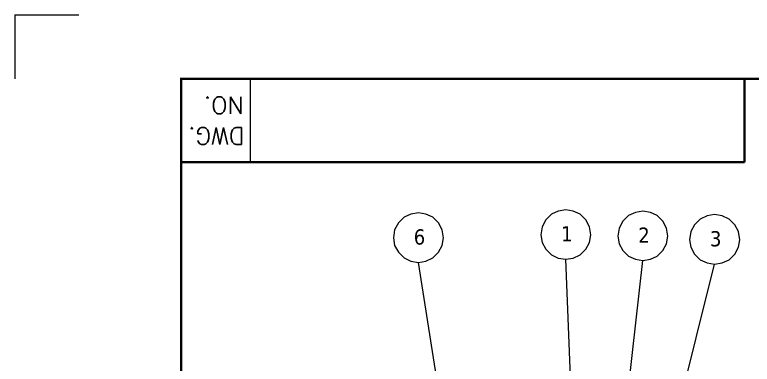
# Model space of a CAD drawing. Header units: millimetres. Extents: x 89051 to 218395, y -330386 to -125649.
# Drawn here: x 96943 to 98762, y -126510 to -125649 of the extents above; entities that cross this region are included whole.
import ezdxf

# ---------------------------------------------------------------- set-up
doc = ezdxf.new("R2010")
doc.units = ezdxf.units.MM
doc.header["$LTSCALE"] = 13
doc.layers.add('1', color=4, linetype='Continuous')
doc.layers.add('2', color=3, linetype='Continuous')
doc.layers.add('paper', color=254, linetype='Continuous', plot=False)
doc.layers.add('铁心', color=3, linetype='Continuous', lineweight=0)
doc.styles.add('ROMANS', font='romans.shx', dxfattribs={"bigfont": 'whgtxt.shx'})
doc.styles.add('Tahoma$001', font='tahoma.ttf', dxfattribs={"height": 2.159784})

msp = doc.modelspace()

# ---------------------------------------------------------------- linework, layer by layer
at = {"layer": '1', "color": 0, "lineweight": 40}
for p in [(98742.72, -125806.63), (97353.44, -126011.87)]:
    msp.add_line(p, (98742.72, -126011.87), dxfattribs=at)
at = {"layer": '1', "color": 0, "lineweight": 40, "const_width": 5.53}
msp.add_lwpolyline([(97353.44, -130163.9), (103415.73, -130163.9), (103415.73, -125806.63), (97353.44, -125806.63), (97353.44, -130163.9)], dxfattribs=at)
at = {"layer": '2', "lineweight": 13}
msp.add_line((97523.95, -125806.63), (97523.95, -126011.87), dxfattribs=at)
at = {"layer": 'paper', "lineweight": 13}
for q in [(96942.98, -125806.63), (97100.85, -125648.76)]:
    msp.add_line((96942.98, -125648.76), q, dxfattribs=at)
at = {"layer": '铁心'}
for points in [[(98363.78, -126191.28), (98360.46, -126171.4), (98351.43, -126154.23), (98337.57, -126140.38), (98320.4, -126132.85), (98302.03, -126129.54), (98283.36, -126132.85), (98266.49, -126140.38), (98252.64, -126154.23), (98243.3, -126171.4), (98240.29, -126191.28), (98243.3, -126209.95), (98252.64, -126226.82), (98266.49, -126240.67), (98283.36, -126248.5), (98302.03, -126251.52), (98320.4, -126248.5), (98337.57, -126240.67), (98351.43, -126226.82), (98360.46, -126209.95)], [(98553.91, -126194.5), (98550.59, -126174.62), (98541.56, -126157.45), (98527.7, -126143.6), (98510.54, -126136.07), (98492.16, -126132.76), (98473.49, -126136.07), (98456.62, -126143.6), (98442.77, -126157.45), (98433.43, -126174.62), (98430.42, -126194.5), (98433.43, -126213.17), (98442.77, -126230.04), (98456.62, -126243.89), (98473.49, -126251.72), (98492.16, -126254.74), (98510.54, -126251.72), (98527.7, -126243.89), (98541.56, -126230.04), (98550.59, -126213.17)], [(98000.26, -126198.92), (97996.95, -126179.05), (97987.92, -126161.88), (97974.06, -126148.02), (97956.89, -126140.49), (97938.52, -126137.18), (97919.85, -126140.49), (97902.98, -126148.02), (97889.13, -126161.88), (97879.79, -126179.05), (97876.78, -126198.92), (97879.79, -126217.6), (97889.13, -126234.46), (97902.98, -126248.32), (97919.85, -126256.15), (97938.52, -126259.16), (97956.89, -126256.15), (97974.06, -126248.32), (97987.92, -126234.46), (97996.95, -126217.6)], [(98730.83, -126203.34), (98727.52, -126183.46), (98718.48, -126166.29), (98704.63, -126152.44), (98687.46, -126144.91), (98669.09, -126141.6), (98650.41, -126144.91), (98633.55, -126152.44), (98619.69, -126166.29), (98610.35, -126183.46), (98607.34, -126203.34), (98610.35, -126222.01), (98619.69, -126238.88), (98633.55, -126252.73), (98650.41, -126260.57), (98669.09, -126263.58), (98687.46, -126260.57), (98704.63, -126252.73), (98718.48, -126238.88), (98727.52, -126222.01)]]:
    msp.add_lwpolyline(points, close=True, dxfattribs=at)
for points in [[(98054.64, -126995.57), (97938.52, -126259.16), (97938.52, -126259.16)], [(98316.64, -126624.34), (98302.03, -126251.52), (98302.03, -126251.52)], [(98423.16, -126869.26), (98492.16, -126254.74), (98492.16, -126254.74)], [(98440.61, -127178.31), (98669.09, -126263.58), (98669.09, -126263.58)]]:
    msp.add_lwpolyline(points, dxfattribs=at)

# ---------------------------------------------------------------- texts
at = {"layer": '2', "lineweight": 13, "style": 'ROMANS'}
for s, p in [('NO.', (97507.83, -125850.77)), ('DWG.', (97509.35, -125926.39))]:
    msp.add_text(s, height=42.625, rotation=180, dxfattribs=at).set_placement(p)
at = {"layer": '铁心', "style": 'Tahoma$001'}
for s, p in [('1', (98290.51, -126207.71)), ('6', (97927, -126215.36)), ('2', (98480.64, -126210.93)), ('3', (98657.57, -126219.77))]:
    msp.add_text(s, height=37.59, dxfattribs=at).set_placement(p)

doc.saveas('drawing.dxf')
